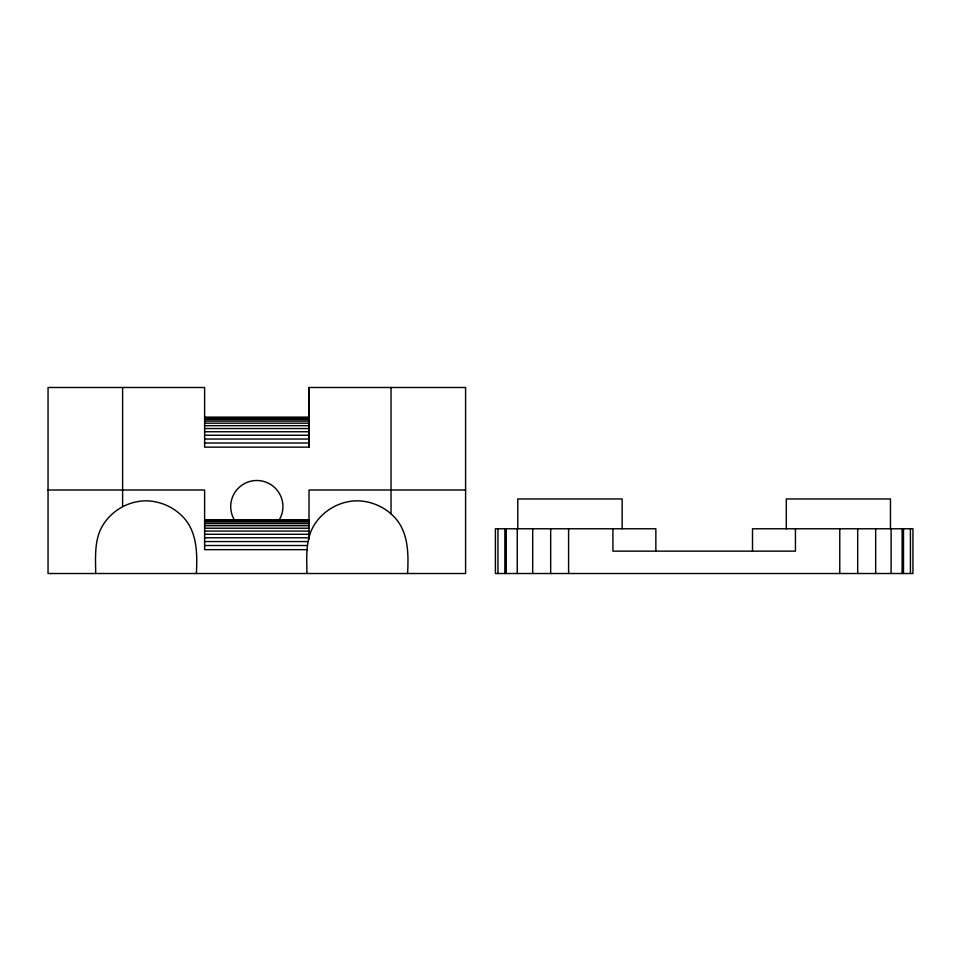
<?xml version="1.0" encoding="UTF-8"?>
<svg xmlns="http://www.w3.org/2000/svg" width="961" height="961" viewBox="0 0 961 961"><rect width="100%" height="100%" fill="white"/><g stroke="black" fill="none" stroke-linecap="round" stroke-linejoin="round"><path stroke-width="1.44" d="M309.01 447.129L309.01 387.487L465.592 387.487L465.592 573.513L48.05 573.513L48.05 387.487L204.621 387.487L204.621 447.129L309.01 447.129L309.01 387.487M204.621 417.302L308.961 417.302M204.621 417.542L308.961 417.542M204.621 418.263L308.961 418.263M204.621 419.464L308.961 419.464M204.621 421.11L308.961 421.11M204.621 423.188L308.961 423.188M204.621 425.675L308.961 425.675M204.621 428.546L308.961 428.546M204.621 431.753L308.961 431.753M204.621 435.261L308.961 435.261M204.621 439.033L308.961 439.033M204.621 442.997L308.961 442.997M48.05 490.014L204.621 490.014L204.621 549.656L307.52 549.656M465.592 490.014L309.01 490.014L309.01 539.217M204.621 519.829L308.961 519.829M204.621 520.081L308.961 520.081M204.621 520.802L308.961 520.802M204.621 521.991L308.961 521.991M204.621 523.637L308.961 523.637M204.621 525.715L308.961 525.715M204.621 528.214L308.961 528.214M204.621 531.073L308.961 531.073M204.621 534.28L308.961 534.28M204.621 537.788L308.961 537.788M204.621 541.56L307.472 541.56M204.621 545.524L307.472 545.524M910.415 528.778L910.415 573.513M903.496 528.778L903.496 573.513M902.115 528.778L902.115 573.513M891.111 528.778L891.111 573.513M890.475 528.778L890.475 498.963L786.302 498.963L786.302 528.778M875.675 528.778L875.675 573.513M857.692 528.778L857.692 573.513M839.77 528.778L839.77 573.513M795.444 528.778L795.444 551.146L612.914 551.146L612.914 528.778M752.511 551.146L752.511 528.778L912.95 528.778L912.95 573.513L495.408 573.513L495.408 528.778L655.858 528.778L655.858 551.146M622.163 528.778L622.163 498.963L517.787 498.963L517.787 528.778M568.588 528.778L568.588 573.513M550.677 528.778L550.677 573.513M532.694 528.778L532.694 573.513M517.246 528.778L517.246 573.513M506.255 528.778L506.255 573.513M504.861 528.778L504.861 573.513M497.954 528.778L497.954 573.513M407.584 573.513C408.641 553.452 408.593 530.496 392.845 515.552C383.355 506.327 370.49 501.005 357.252 500.813C340.687 500.933 324.71 509.474 315.4 523.18C305.142 537.932 306.775 556.527 306.919 573.513M391.031 387.487L391.031 513.871M196.368 573.513C197.413 553.452 197.365 530.496 181.617 515.552C172.139 506.327 159.262 501.005 146.036 500.813C129.471 500.933 113.482 509.474 104.184 523.18C93.926 537.932 95.559 556.527 95.692 573.513M122.612 387.487L122.612 506.411M234.22 519.649A26.091 26.091 0 0 1 256.815 480.5A26.091 26.091 0 0 1 279.423 519.649"/></g></svg>
